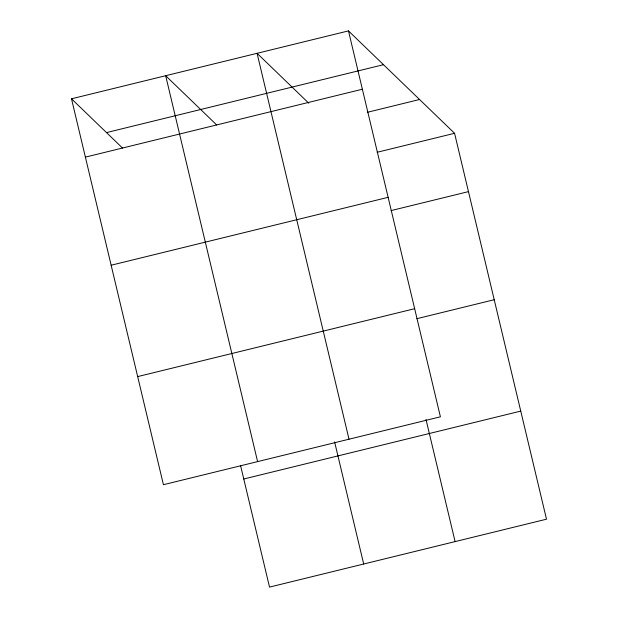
<?xml version="1.0" encoding="UTF-8"?>
<svg xmlns="http://www.w3.org/2000/svg" width="618" height="618" viewBox="0 0 618 618"><rect width="100%" height="100%" fill="white"/><g stroke="black" fill="none" stroke-linecap="round" stroke-linejoin="round"><path stroke-width="0.93" d="M348.475 30.9L440.41 416.802L163.43 484.705L71.495 98.803L348.475 30.9L454.57 133.295L546.505 519.197L269.525 587.1L240.649 465.895M106.505 132.592L383.492 64.689M85.392 157.126L362.372 89.224M367.331 112.314L419.56 99.506M377.158 152.275L454.57 133.295M111.14 265.23L388.127 197.327M391.055 210.599L468.467 191.626M137.675 376.601L414.663 308.699M416.802 318.703L494.222 299.722M243.77 479.004L520.75 411.101M308.784 103.214L257.073 53.31L349.008 439.205M216.709 124.983L165.67 75.713L257.606 461.615M71.495 98.803L122.534 148.065M426.003 419.467L455.103 541.607M334.601 441.878L363.693 564.01"/></g></svg>
